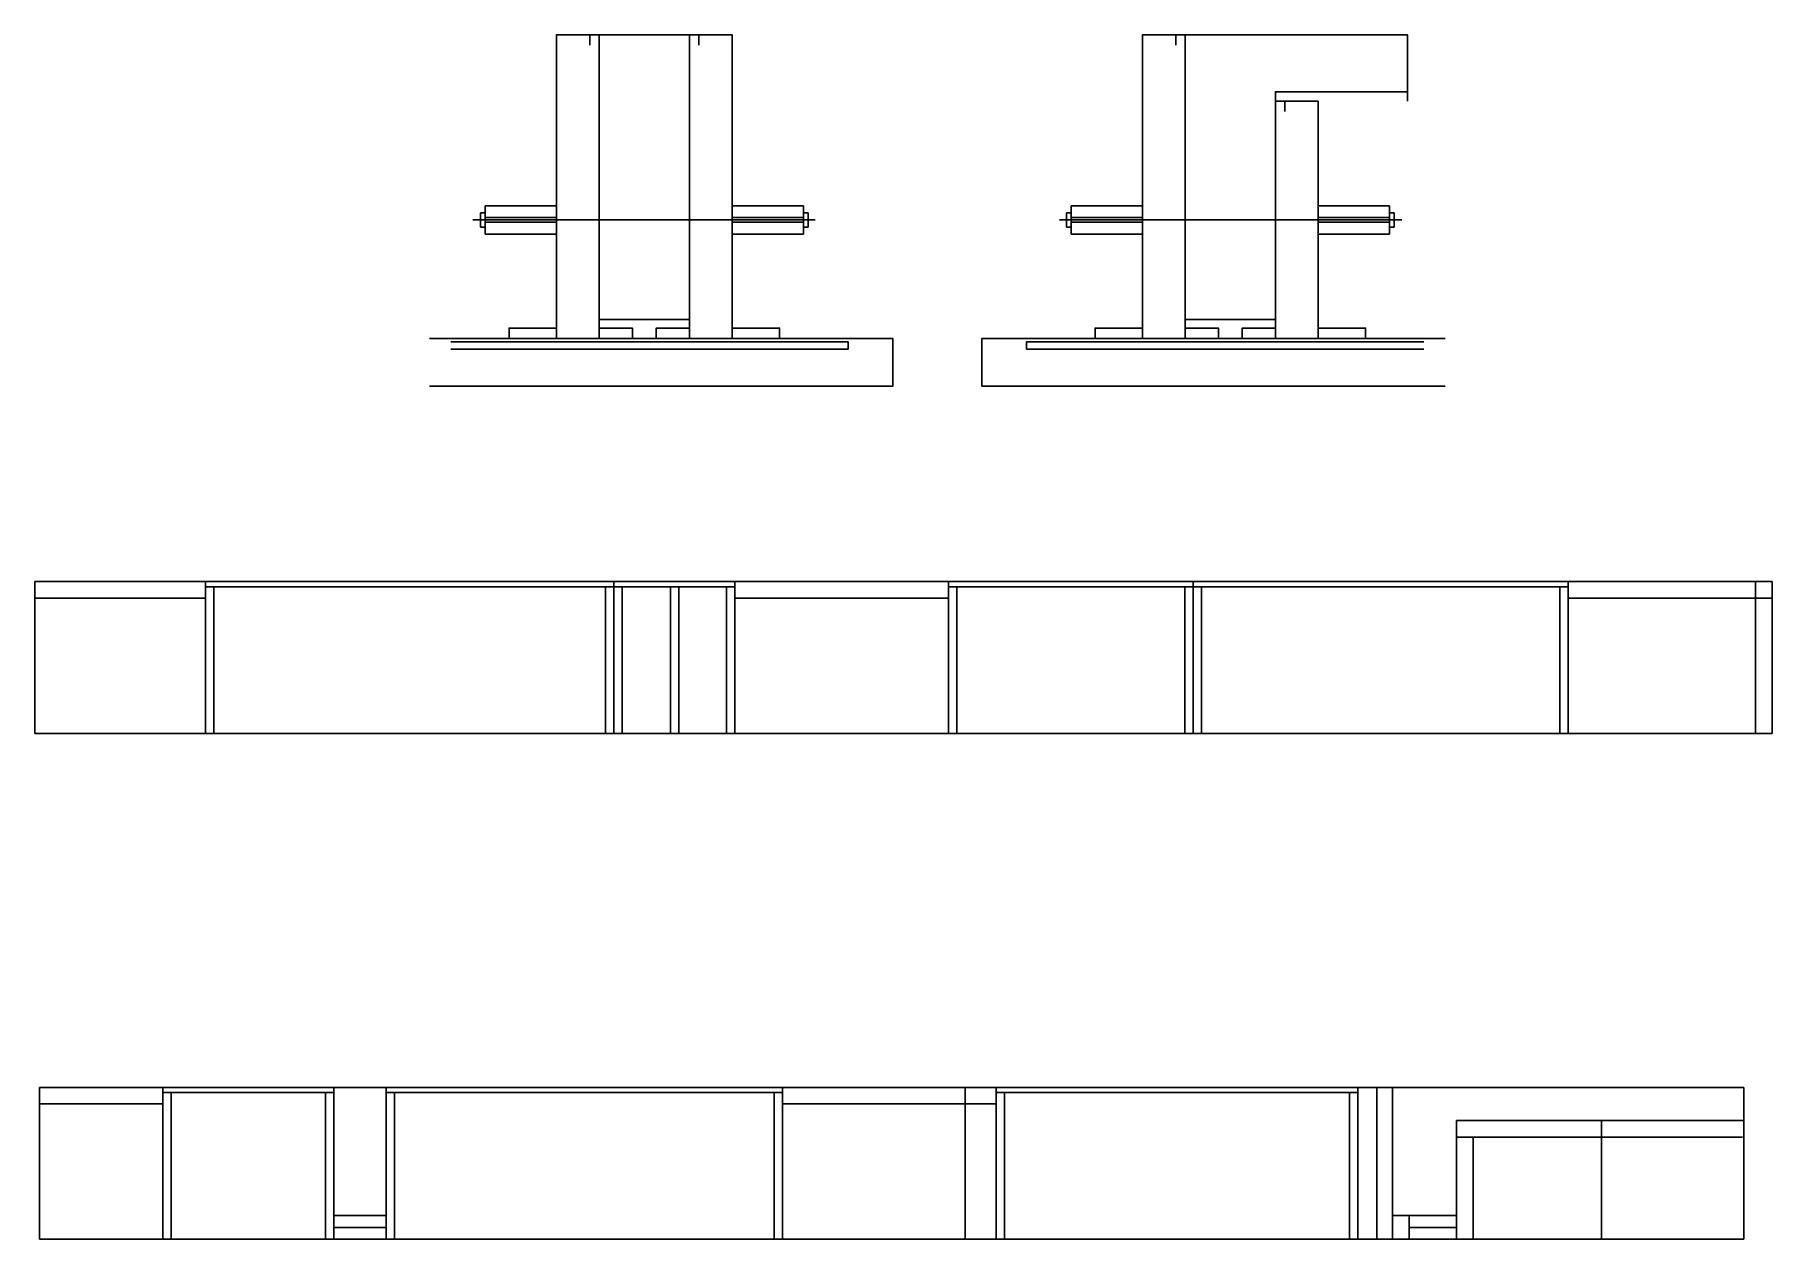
# Model space of a CAD drawing. Header units: metres. Extents: x 3033 to 3765, y 6343 to 6850.
import ezdxf

# ---------------------------------------------------------------- set-up
doc = ezdxf.new("R2010")
doc.units = ezdxf.units.M
for name, color, linetype in [('barrote', 7, 'Continuous'), ('CONCRETO', 7, 'Continuous'), ('COTA', 7, 'Continuous'), ('Madeira', 7, 'Continuous'), ('Painéis', 7, 'Continuous'), ('SARR_2.2x7', 7, 'Continuous'), ('SARR_3.5x7', 7, 'Continuous'), ('SARR_EDITAR', 7, 'Continuous'), ('SCO-___-LAJ', 7, 'Continuous'), ('TENSOR', 7, 'Continuous')]:
    doc.layers.add(name, color=color, linetype=linetype)

msp = doc.modelspace()

# ---------------------------------------------------------------- linework, layer by layer
at = {"color": 7, "lineweight": 25}
for p, q in [((3221.28, 6775.04), (3221.28, 6769.04)), ((3221.28, 6775.04), (3223.28, 6775.04)), ((3223.28, 6778.04), (3223.28, 6766.04)), ((3223.28, 6778.04), (3253.28, 6778.04)), ((3253.28, 6773.04), (3223.28, 6773.04)), ((3253.28, 6771.04), (3223.28, 6771.04)), ((3357.28, 6778.04), (3327.28, 6778.04)), ((3327.28, 6773.04), (3357.28, 6773.04)), ((3327.28, 6771.04), (3357.28, 6771.04)), ((3357.28, 6778.04), (3357.28, 6766.04)), ((3357.28, 6775.04), (3359.28, 6775.04)), ((3359.28, 6775.04), (3359.28, 6769.04)), ((3468.17, 6775.04), (3468.17, 6769.04)), ((3470.17, 6775.04), (3468.17, 6775.04)), ((3470.17, 6778.04), (3470.17, 6766.04)), ((3470.17, 6778.04), (3500.17, 6778.04)), ((3500.17, 6773.04), (3470.17, 6773.04)), ((3500.17, 6771.04), (3470.17, 6771.04)), ((3604.17, 6778.04), (3574.17, 6778.04)), ((3574.17, 6773.04), (3604.17, 6773.04)), ((3574.17, 6771.04), (3604.17, 6771.04)), ((3604.17, 6778.04), (3604.17, 6766.04)), ((3606.17, 6775.04), (3604.17, 6775.04)), ((3606.17, 6775.04), (3606.17, 6769.04)), ((3223.28, 6769.04), (3221.28, 6769.04)), ((3223.28, 6766.04), (3253.28, 6766.04)), ((3357.28, 6766.04), (3327.28, 6766.04)), ((3357.28, 6769.04), (3359.28, 6769.04)), ((3470.17, 6769.04), (3468.17, 6769.04)), ((3470.17, 6766.04), (3500.17, 6766.04)), ((3604.17, 6766.04), (3574.17, 6766.04)), ((3604.17, 6769.04), (3606.17, 6769.04))]:
    msp.add_line(p, q, dxfattribs=at)
at = {"layer": 'barrote', "color": 7, "lineweight": 25}
for points in [[(3199.83, 6702.07), (3395.01, 6702.07), (3395.01, 6722.07), (3199.83, 6722.07)], [(3627.63, 6702.07), (3432.45, 6702.07), (3432.45, 6722.07), (3627.63, 6722.07)]]:
    msp.add_lwpolyline(points, dxfattribs=at)
at = {"layer": 'CONCRETO', "color": 7, "lineweight": 25}
for points in [[(3271.28, 6850.07), (3271.28, 6850.07), (3309.28, 6850.07), (3309.28, 6822.07), (3309.28, 6822.07), (3309.28, 6730.07), (3271.28, 6730.07), (3271.28, 6850.07)], [(3611.77, 6826.07), (3611.77, 6850.07), (3518.17, 6850.07), (3518.17, 6822.07), (3518.17, 6822.07), (3518.17, 6730.07), (3556.17, 6730.07), (3556.17, 6826.07)]]:
    msp.add_lwpolyline(points, dxfattribs=at)
at = {"layer": 'COTA', "color": 7, "lineweight": 25}
for p, q in [((3159.49, 6406.6), (3181.49, 6406.6)), ((3181.49, 6406.6), (3181.49, 6352.6)), ((3605.49, 6352.6), (3605.49, 6406.6)), ((3605.49, 6406.6), (3753.49, 6406.6)), ((3753.49, 6406.6), (3753.49, 6392.6))]:
    msp.add_line(p, q, dxfattribs=at)
at = {"layer": 'Madeira', "color": 7, "lineweight": 25}
for points in [[(3267.28, 6845.67), (3267.28, 6850.07), (3253.28, 6850.07), (3253.28, 6845.67)], [(3267.28, 6850.07), (3253.28, 6850.07), (3253.28, 6722.07), (3267.28, 6722.07)], [(3313.28, 6845.67), (3313.28, 6850.07), (3327.28, 6850.07), (3327.28, 6845.67)], [(3313.28, 6850.07), (3327.28, 6850.07), (3327.28, 6722.07), (3313.28, 6722.07)], [(3514.17, 6845.67), (3514.17, 6850.07), (3500.17, 6850.07), (3500.17, 6845.67)], [(3514.17, 6850.07), (3500.17, 6850.07), (3500.17, 6722.07), (3514.17, 6722.07)], [(3560.17, 6817.67), (3560.17, 6822.07), (3574.17, 6822.07), (3574.17, 6817.67)], [(3560.17, 6822.07), (3574.17, 6822.07), (3574.17, 6722.07), (3560.17, 6722.07)], [(3233.28, 6722.07), (3233.28, 6726.47), (3253.28, 6726.47), (3253.28, 6722.07)], [(3271.28, 6722.07), (3271.28, 6726.47), (3285.28, 6726.47), (3285.28, 6722.07)], [(3309.28, 6722.07), (3309.28, 6726.47), (3295.28, 6726.47), (3295.28, 6722.07)], [(3347.28, 6722.07), (3347.28, 6726.47), (3327.28, 6726.47), (3327.28, 6722.07)], [(3480.17, 6722.07), (3480.17, 6726.47), (3500.17, 6726.47), (3500.17, 6722.07)], [(3518.17, 6722.07), (3518.17, 6726.47), (3532.17, 6726.47), (3532.17, 6722.07)], [(3556.17, 6722.07), (3556.17, 6726.47), (3542.17, 6726.47), (3542.17, 6722.07)], [(3594.17, 6722.07), (3594.17, 6726.47), (3574.17, 6726.47), (3574.17, 6722.07)]]:
    msp.add_lwpolyline(points, dxfattribs=at)
at = {"layer": 'Painéis', "color": 7, "lineweight": 25}
for p, q in [((3765.47, 6619.7), (3033.47, 6619.7)), ((3033.47, 6555.7), (3033.47, 6619.7)), ((3277.47, 6555.7), (3277.47, 6619.7)), ((3521.47, 6555.7), (3521.47, 6619.7)), ((3765.47, 6555.7), (3765.47, 6619.7)), ((3765.47, 6555.7), (3033.47, 6555.7)), ((3159.49, 6406.6), (3035.49, 6406.6)), ((3035.49, 6342.6), (3035.49, 6406.6)), ((3087.49, 6342.6), (3087.49, 6406.6)), ((3159.49, 6406.6), (3159.49, 6352.6)), ((3181.49, 6406.6), (3605.49, 6406.6)), ((3181.49, 6342.6), (3181.49, 6406.6)), ((3425.49, 6342.6), (3425.49, 6406.6)), ((3605.49, 6342.6), (3605.49, 6406.6)), ((3632.49, 6392.6), (3753.49, 6392.6)), ((3632.49, 6352.6), (3632.49, 6392.6)), ((3693.49, 6342.6), (3693.49, 6392.6)), ((3753.49, 6342.6), (3753.49, 6392.6)), ((3159.49, 6352.6), (3181.49, 6352.6)), ((3181.49, 6342.6), (3181.49, 6352.6)), ((3605.49, 6342.6), (3605.49, 6352.6)), ((3605.49, 6352.6), (3632.49, 6352.6)), ((3181.49, 6342.6), (3035.49, 6342.6)), ((3181.49, 6342.6), (3605.49, 6342.6)), ((3605.49, 6342.6), (3753.49, 6342.6))]:
    msp.add_line(p, q, dxfattribs=at)
for points in [[(3267.28, 6850.07), (3271.28, 6850.07), (3271.28, 6722.07), (3267.28, 6722.07)], [(3313.28, 6850.07), (3309.28, 6850.07), (3309.28, 6722.07), (3313.28, 6722.07)], [(3514.17, 6850.07), (3518.17, 6850.07), (3518.17, 6722.07), (3514.17, 6722.07)], [(3556.17, 6822.07), (3556.17, 6826.07), (3611.77, 6826.07), (3611.77, 6822.07)], [(3560.17, 6822.07), (3556.17, 6822.07), (3556.17, 6722.07), (3560.17, 6722.07)], [(3309.28, 6726.47), (3309.28, 6730.07), (3271.28, 6730.07), (3271.28, 6726.47)], [(3518.17, 6726.47), (3518.17, 6730.07), (3556.17, 6730.07), (3556.17, 6726.47)]]:
    msp.add_lwpolyline(points, dxfattribs=at)
at = {"layer": 'SARR_2.2x7', "color": 7, "lineweight": 25}
for p, q in [((3277.47, 6617.5), (3105.47, 6617.5)), ((3328.47, 6617.5), (3277.47, 6617.5)), ((3521.47, 6617.5), (3418.47, 6617.5)), ((3679.47, 6617.5), (3521.47, 6617.5)), ((3758.47, 6555.7), (3758.47, 6619.7)), ((3105.47, 6612.7), (3033.47, 6612.7)), ((3418.47, 6612.7), (3328.47, 6612.7)), ((3765.47, 6612.7), (3679.47, 6612.7)), ((3598.93, 6342.6), (3598.93, 6406.6)), ((3035.49, 6399.6), (3087.49, 6399.6)), ((3159.49, 6404.4), (3087.49, 6404.4)), ((3181.49, 6404.4), (3348.49, 6404.4)), ((3438.49, 6399.6), (3348.49, 6399.6)), ((3438.49, 6404.4), (3590.93, 6404.4)), ((3632.49, 6385.6), (3692.99, 6385.6)), ((3632.49, 6342.6), (3632.49, 6385.6)), ((3639.49, 6342.6), (3639.49, 6385.6)), ((3692.99, 6385.6), (3752.99, 6385.6)), ((3612.49, 6342.6), (3612.49, 6352.6)), ((3612.49, 6347.6), (3632.49, 6347.6))]:
    msp.add_line(p, q, dxfattribs=at)
at = {"layer": 'SARR_3.5x7', "color": 7, "lineweight": 25}
for p, q in [((3105.47, 6619.7), (3105.47, 6555.7)), ((3108.97, 6617.5), (3108.97, 6555.7)), ((3273.97, 6617.5), (3273.97, 6555.7)), ((3277.47, 6617.5), (3277.47, 6555.7)), ((3280.97, 6617.5), (3280.97, 6555.7)), ((3301.3, 6617.5), (3301.3, 6555.7)), ((3304.8, 6617.5), (3304.8, 6555.7)), ((3324.97, 6617.5), (3324.97, 6555.7)), ((3328.47, 6619.7), (3328.47, 6555.7)), ((3418.47, 6619.7), (3418.47, 6555.7)), ((3421.97, 6617.5), (3421.97, 6555.7)), ((3517.97, 6617.5), (3517.97, 6555.7)), ((3521.47, 6617.5), (3521.47, 6555.7)), ((3524.97, 6617.5), (3524.97, 6555.7)), ((3675.97, 6617.5), (3675.97, 6555.7)), ((3679.47, 6619.7), (3679.47, 6555.7)), ((3521.47, 6555.7), (3517.97, 6555.7)), ((3524.97, 6555.7), (3521.47, 6555.7)), ((3159.49, 6406.6), (3159.49, 6342.6)), ((3181.49, 6406.6), (3181.49, 6342.6)), ((3348.49, 6406.6), (3348.49, 6342.6)), ((3438.49, 6406.6), (3438.49, 6342.6)), ((3590.93, 6406.6), (3590.93, 6342.6)), ((3087.49, 6404.4), (3087.49, 6342.6)), ((3090.99, 6404.4), (3090.99, 6342.6)), ((3155.99, 6404.4), (3155.99, 6342.6)), ((3184.99, 6404.4), (3184.99, 6342.6)), ((3344.99, 6404.4), (3344.99, 6342.6)), ((3425.49, 6404.4), (3425.49, 6342.6)), ((3441.99, 6404.4), (3441.99, 6342.6)), ((3587.43, 6404.4), (3587.43, 6342.6)), ((3693.49, 6390.4), (3693.49, 6342.6)), ((3159.49, 6342.6), (3155.99, 6342.6)), ((3421.99, 6342.6), (3425.49, 6342.6)), ((3425.49, 6342.6), (3428.99, 6342.6)), ((3689.99, 6342.6), (3693.49, 6342.6)), ((3693.49, 6342.6), (3696.99, 6342.6))]:
    msp.add_line(p, q, dxfattribs=at)
at = {"layer": 'SARR_EDITAR', "color": 7, "lineweight": 25}
msp.add_line((3181.49, 6347.6), (3159.49, 6347.6), dxfattribs=at)
at = {"layer": 'SCO-___-LAJ', "color": 7, "lineweight": 25}
for points in [[(3208.83, 6720.74), (3376.14, 6720.74), (3376.14, 6717.54), (3208.83, 6717.54)], [(3618.63, 6720.74), (3451.32, 6720.74), (3451.32, 6717.54), (3618.63, 6717.54)]]:
    msp.add_lwpolyline(points, dxfattribs=at)
at = {"layer": 'TENSOR', "color": 7, "lineweight": 25}
for p, q in [((3362.28, 6772.04), (3217.98, 6772.04)), ((3465.17, 6772.04), (3609.48, 6772.04))]:
    msp.add_line(p, q, dxfattribs=at)

doc.saveas('drawing.dxf')
